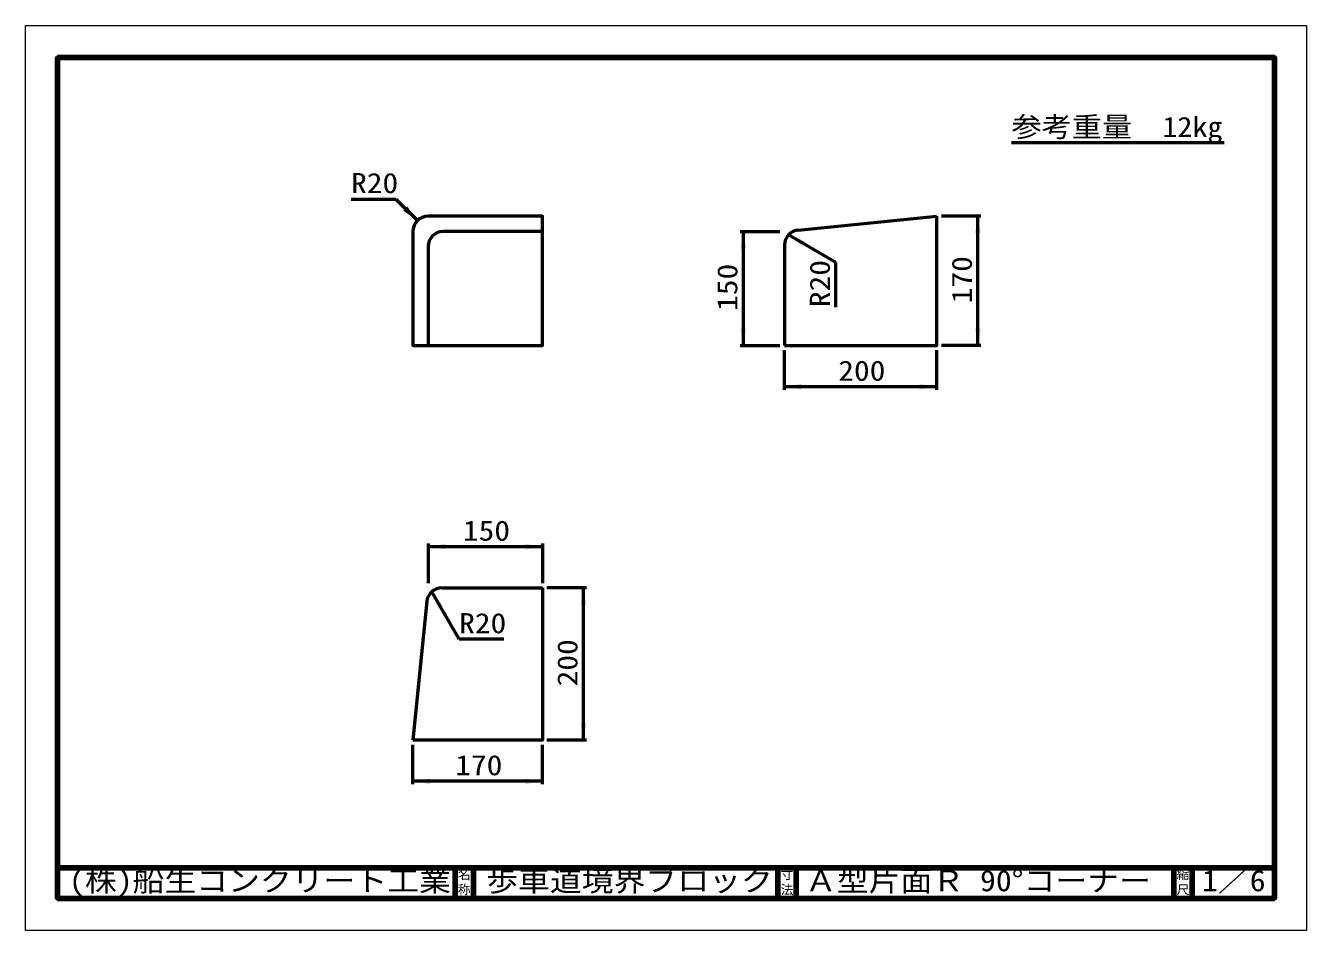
# Model space of a CAD drawing. Units: millimetres, scale not verified, with parts at other scales. Extents: x -2102 to 2102, y -1485 to 1485.
import ezdxf
from ezdxf.enums import TextEntityAlignment as Align

# ---------------------------------------------------------------- set-up
doc = ezdxf.new("R2010")
doc.units = ezdxf.units.MM
doc.header["$LTSCALE"] = 5
doc.layers.add('0-0_V-nasSTD', color=7, linetype='Continuous', lineweight=50)
doc.layers.add('0-1_0', color=7, linetype='Continuous', lineweight=50)
doc.styles.add('ＭＳ ゴシック', font='')
doc.styles.get('ＭＳ ゴシック').set_extended_font_data('MS Gothic')

msp = doc.modelspace()

# ---------------------------------------------------------------- linework, layer by layer
at = {"layer": '0-0_V-nasSTD', "lineweight": 100}
for p, q in [((-1997.5, 1380), (-1997.5, -1380)), ((-692.5, -1280), (-692.5, -1380)), ((-632.5, -1280), (-632.5, -1380)), ((367.5, -1280), (367.5, -1380)), ((427.5, -1280), (427.5, -1380)), ((1667.5, -1280), (1667.5, -1380)), ((1727.5, -1280), (1727.5, -1380)), ((-1997.5, -1380), (1997.5, -1380))]:
    msp.add_line(p, q, dxfattribs=at)
at = {"layer": '0-0_V-nasSTD'}
for p, q in [((-1034.033, 915.533), (-887.033, 915.533)), ((-887.033, 915.533), (-816.322, 844.822)), ((434.058, 813.969), (889.033, 859.467)), ((1034.033, 859.467), (904.033, 859.467)), ((1024.033, 434.467), (1024.033, 859.467)), ((-405.967, 809.467), (-730.967, 809.467)), ((244.033, 809.467), (374.033, 809.467)), ((254.033, 434.467), (254.033, 809.467)), ((-780.967, 759.467), (-780.967, 434.467)), ((389.033, 764.218), (389.033, 434.467)), ((557.845, 707.768), (401.96, 797.768)), ((557.845, 560.768), (557.845, 707.768)), ((244.033, 434.467), (374.033, 434.467)), ((1034.033, 434.467), (904.033, 434.467)), ((389.033, 289.467), (389.033, 419.467)), ((889.033, 289.467), (889.033, 419.467)), ((889.033, 299.467), (389.033, 299.467)), ((-780.967, -215.533), (-780.967, -345.533)), ((-405.967, -225.533), (-780.967, -225.533)), ((-405.967, -215.533), (-405.967, -345.533)), ((-679.268, -529.345), (-769.268, -373.46)), ((-735.718, -360.533), (-405.967, -360.533)), ((-260.967, -360.533), (-390.967, -360.533)), ((-270.967, -860.533), (-270.967, -360.533)), ((-785.469, -405.558), (-830.967, -860.533)), ((-532.268, -529.345), (-679.268, -529.345)), ((-830.967, -1005.533), (-830.967, -875.533)), ((-405.967, -1005.533), (-405.967, -875.533)), ((-260.967, -860.533), (-390.967, -860.533)), ((-405.967, -995.533), (-830.967, -995.533))]:
    msp.add_line(p, q, dxfattribs=at)
at = {"layer": '0-0_V-nasSTD', "lineweight": 18}
for points in [[(-2102.5, -1485), (-2102.5, 1485), (2102.5, 1485), (2102.5, -1485)], [(-2002.5, -1385), (-2002.5, 1385), (2002.5, 1385), (2002.5, -1385)]]:
    msp.add_lwpolyline(points, close=True, dxfattribs=at)
at = {"layer": '0-0_V-nasSTD', "lineweight": 100}
msp.add_lwpolyline([(1997.5, -1380), (1997.5, 1380), (-1997.5, 1380)], dxfattribs=at)
at = {"layer": '0-0_V-nasSTD'}
for points in [[(-830.967, 809.467), (-830.967, 434.467), (-405.967, 434.467), (-405.967, 859.467), (-780.967, 859.467)], [(389.033, 434.467), (889.033, 434.467), (889.033, 859.467)], [(-405.967, -360.533), (-405.967, -860.533), (-830.967, -860.533)]]:
    msp.add_lwpolyline(points, dxfattribs=at)
for centre, start, end in [((-780.967, 809.467), 90, 180), ((-730.967, 759.467), 90, 180), ((439.033, 764.218), 95.71059, 180), ((-735.718, -410.533), 90, 174.28941)]:
    msp.add_arc(centre, 50, start, end, dxfattribs=at)
for points in [[(-862.726, 877.968), (-849.468, 891.226), (-816.322, 844.822)], [(1014.658, 803.217), (1024.033, 859.467), (1033.408, 803.217)], [(244.658, 753.217), (254.033, 809.467), (263.408, 753.217)], [(401.96, 797.768), (445.987, 761.524), (455.362, 777.762)], [(244.658, 490.717), (254.033, 434.467), (263.408, 490.717)], [(1014.658, 490.717), (1024.033, 434.467), (1033.408, 490.717)], [(389.033, 299.467), (445.283, 290.092), (445.283, 308.842)], [(832.783, 290.092), (832.783, 308.842), (889.033, 299.467)], [(-780.967, -225.533), (-724.717, -234.908), (-724.717, -216.158)], [(-462.217, -234.908), (-462.217, -216.158), (-405.967, -225.533)], [(-769.268, -373.46), (-749.262, -426.862), (-733.024, -417.487)], [(-280.342, -416.783), (-270.967, -360.533), (-261.592, -416.783)], [(-280.342, -804.283), (-270.967, -860.533), (-261.592, -804.283)], [(-830.967, -995.533), (-774.717, -1004.908), (-774.717, -986.158)], [(-462.217, -1004.908), (-462.217, -986.158), (-405.967, -995.533)]]:
    msp.add_solid(points, dxfattribs=at)
at = {"layer": '0-1_0'}
msp.add_line((1832.5, 1099.806), (1134.5, 1099.806), dxfattribs=at)
at = {"layer": '0-1_0', "lineweight": 100}
msp.add_line((-1997.5, -1280), (1997.5, -1280), dxfattribs=at)

# ---------------------------------------------------------------- texts
at = {"layer": '0-0_V-nasSTD', "style": 'ＭＳ ゴシック'}
for s, height, width, p in [('参考重量\u300012kg', 65.98, 1.1, (1134.5, 1099.806)), ('R20', 65.98, 1.15, (-1034.033, 915.533)), ('200', 65.98, 1.15, (565.533, 299.467)), ('150', 65.98, 1.15, (-666.967, -225.533)), ('R20', 65.98, 1.15, (-679.268, -529.345)), ('170', 65.98, 1.15, (-691.967, -995.533)), ('(株)船生コンクリート工業', 69.65, 1.1, (-1960, -1377.5)), ('歩車道境界ブロック', 69.65, 1.1, (-590, -1377.5)), ('Ａ型片面Ｒ 90°コーナー', 69.65, 1.1, (456.25, -1377.5)), ('1／6', 69.65, 1.1, (1760, -1377.418))]:
    msp.add_text(s, height=height, dxfattribs=dict(at, width=width)).set_placement(p, align=Align.BOTTOM_LEFT)
at = {"layer": '0-0_V-nasSTD', "style": 'ＭＳ ゴシック', "width": 1.15}
for s, p in [('170', (1024.033, 573.467)), ('150', (254.033, 548.467)), ('R20', (557.845, 560.768)), ('200', (-270.967, -684.033))]:
    msp.add_text(s, height=65.98, rotation=90, dxfattribs=at).set_placement(p, align=Align.BOTTOM_LEFT)
at = {"layer": '0-0_V-nasSTD', "style": 'ＭＳ ゴシック'}
for s, p in [('名', (-683.518, -1326.001)), ('寸', (376.482, -1326.001)), ('縮', (1676.482, -1326.001)), ('称', (-683.524, -1375.99)), ('法', (376.476, -1375.99)), ('尺', (1676.476, -1375.99))]:
    msp.add_text(s, height=30.79, dxfattribs=at).set_placement(p, align=Align.BOTTOM_LEFT)

doc.saveas('drawing.dxf')
